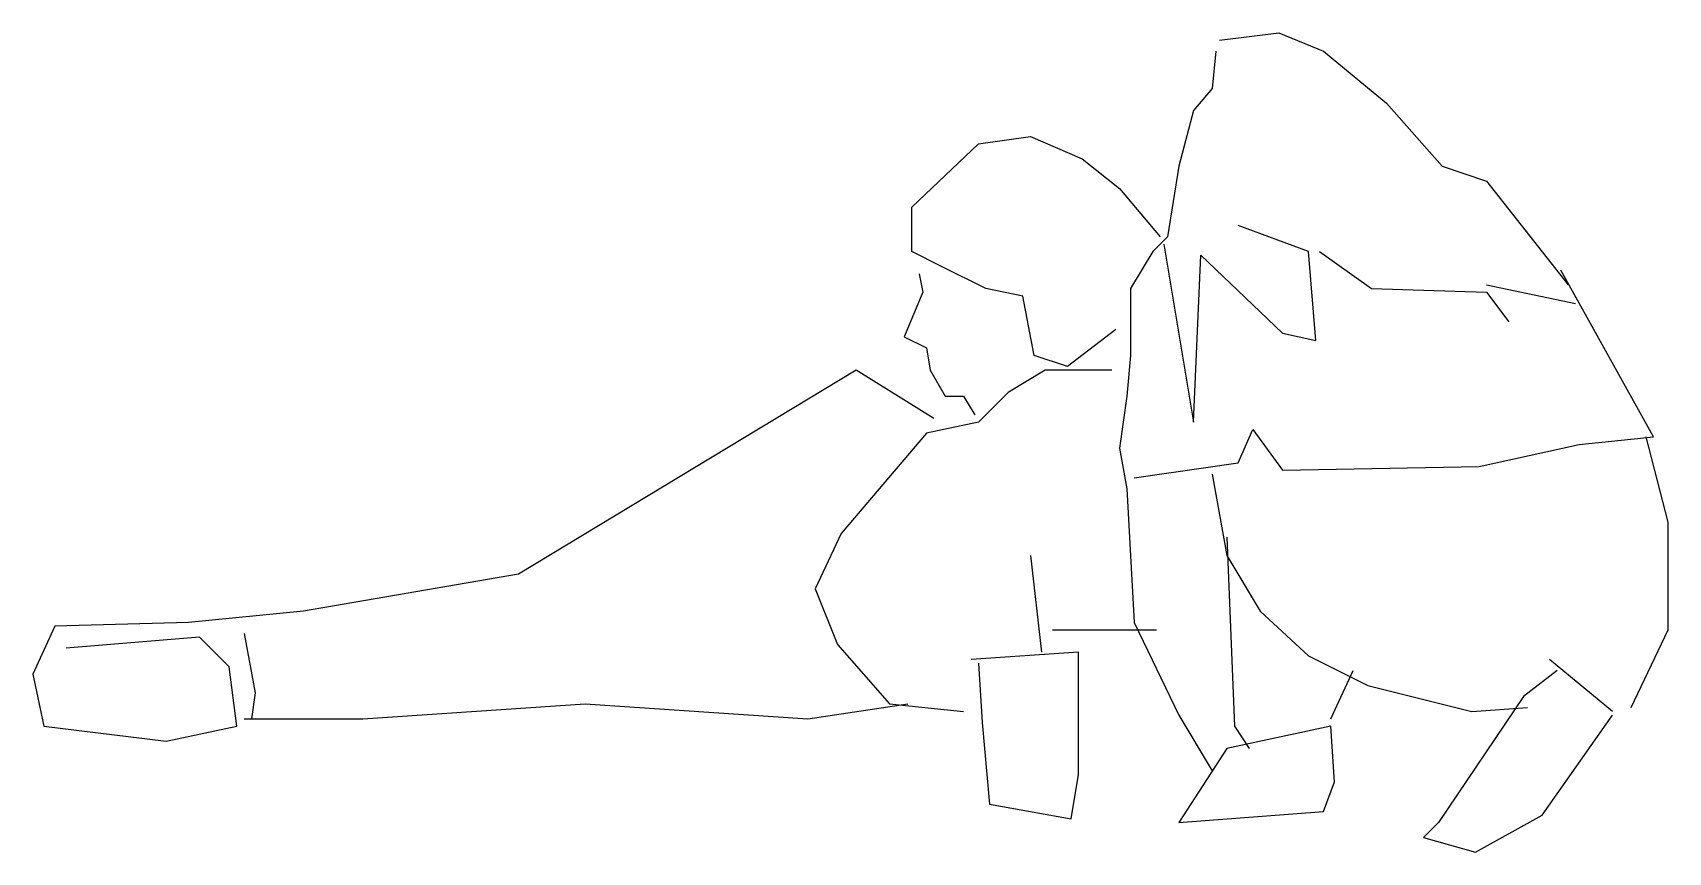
# Model space of a CAD drawing. Extents: x 48737 to 50060, y 18365 to 19028.
import ezdxf

# ---------------------------------------------------------------- set-up
doc = ezdxf.new("R2010")
doc.units = 0
doc.header["$LTSCALE"] = 1270
doc.header["$MEASUREMENT"] = 0
doc.layers.get('0').update_dxf_attribs({"linetype": 'CONTINUOUS'})

msp = doc.modelspace()

# ---------------------------------------------------------------- linework, layer by layer
at = {"linetype": 'CONTINUOUS'}
for p, q in [((49696.745, 19022.064), (49744.745, 19028.064)), ((49744.745, 19028.064), (49780.745, 19013.064)), ((49693.745, 19013.064), (49690.745, 18983.064)), ((49780.745, 19013.064), (49831.745, 18971.064)), ((49690.745, 18983.064), (49675.745, 18965.064)), ((49675.745, 18965.064), (49663.745, 18920.064)), ((49831.745, 18971.064), (49876.745, 18920.064)), ((49447.745, 18887.064), (49501.745, 18938.064)), ((49501.745, 18938.064), (49543.745, 18944.064)), ((49543.745, 18944.064), (49585.745, 18926.064)), ((49585.745, 18926.064), (49615.745, 18902.064)), ((49663.745, 18920.064), (49654.745, 18863.064)), ((49876.745, 18920.064), (49912.745, 18908.064)), ((49912.745, 18908.064), (49978.745, 18824.064)), ((49615.745, 18902.064), (49648.745, 18863.064)), ((49447.745, 18851.064), (49447.745, 18887.064)), ((49768.745, 18851.064), (49711.745, 18872.064)), ((49654.745, 18863.064), (49642.745, 18851.064)), ((49651.745, 18857.064), (49675.745, 18713.064)), ((49471.745, 18839.064), (49447.745, 18851.064)), ((49642.745, 18851.064), (49624.745, 18821.064)), ((49675.745, 18713.064), (49681.745, 18848.064)), ((49681.745, 18848.064), (49747.745, 18785.064)), ((49774.745, 18779.064), (49768.745, 18851.064)), ((49777.745, 18851.064), (49819.745, 18821.064)), ((49453.745, 18833.064), (49456.745, 18818.064)), ((49507.745, 18821.064), (49471.745, 18839.064)), ((50047.745, 18701.064), (49972.745, 18836.064)), ((49456.745, 18818.064), (49441.745, 18782.064)), ((49537.745, 18815.064), (49507.745, 18821.064)), ((49546.745, 18767.064), (49537.745, 18815.064)), ((49624.745, 18821.064), (49624.745, 18767.064)), ((49819.745, 18821.064), (49912.745, 18818.064)), ((49912.745, 18824.064), (49984.745, 18809.064)), ((49912.745, 18818.064), (49930.745, 18794.064)), ((49612.745, 18788.064), (49573.745, 18758.064)), ((49441.745, 18782.064), (49459.745, 18773.064)), ((49747.745, 18785.064), (49774.745, 18779.064)), ((49459.745, 18773.064), (49462.745, 18755.064)), ((49573.745, 18758.064), (49546.745, 18767.064)), ((49624.745, 18767.064), (49621.745, 18734.064)), ((49402.745, 18755.064), (49129.745, 18590.064)), ((49465.745, 18716.064), (49402.745, 18755.064)), ((49462.745, 18755.064), (49474.745, 18734.064)), ((49555.745, 18755.064), (49525.745, 18737.064)), ((49609.745, 18755.064), (49555.745, 18755.064)), ((49474.745, 18734.064), (49489.745, 18734.064)), ((49489.745, 18734.064), (49498.745, 18719.064)), ((49525.745, 18737.064), (49501.745, 18713.064)), ((49621.745, 18734.064), (49615.745, 18692.064)), ((49501.745, 18713.064), (49459.745, 18704.064)), ((49459.745, 18704.064), (49390.745, 18623.064)), ((49711.745, 18680.064), (49723.745, 18707.064)), ((49723.745, 18707.064), (49747.745, 18674.064)), ((49906.745, 18677.064), (49987.745, 18695.064)), ((49987.745, 18695.064), (50047.745, 18701.064)), ((50059.745, 18632.064), (50041.745, 18701.064)), ((49615.745, 18692.064), (49621.745, 18659.064)), ((49627.745, 18668.064), (49711.745, 18680.064)), ((49690.745, 18671.064), (49702.745, 18605.064)), ((49747.745, 18674.064), (49906.745, 18677.064)), ((49621.745, 18659.064), (49627.745, 18551.064)), ((50059.745, 18545.064), (50059.745, 18632.064)), ((49390.745, 18623.064), (49369.745, 18578.064)), ((49702.745, 18620.064), (49708.745, 18467.064)), ((49543.745, 18605.064), (49552.745, 18527.064)), ((49702.745, 18605.064), (49729.745, 18560.064)), ((49129.745, 18590.064), (48955.745, 18560.064)), ((49369.745, 18578.064), (49387.745, 18533.064)), ((48862.745, 18551.064), (48754.745, 18548.064)), ((48955.745, 18560.064), (48862.745, 18551.064)), ((49627.745, 18551.064), (49663.745, 18476.064)), ((49729.745, 18560.064), (49768.745, 18524.064)), ((48754.745, 18548.064), (48736.745, 18509.064)), ((48871.745, 18539.064), (48763.745, 18530.064)), ((48895.745, 18515.064), (48871.745, 18539.064)), ((48907.745, 18542.064), (48916.745, 18494.064)), ((49561.745, 18545.064), (49645.745, 18545.064)), ((50029.745, 18482.064), (50059.745, 18545.064)), ((49387.745, 18533.064), (49429.745, 18485.064)), ((49582.745, 18527.064), (49495.745, 18521.064)), ((49582.745, 18428.064), (49582.745, 18527.064)), ((49768.745, 18524.064), (49816.745, 18500.064)), ((48736.745, 18509.064), (48745.745, 18467.064)), ((48901.745, 18467.064), (48895.745, 18515.064)), ((49501.745, 18518.064), (49504.745, 18470.064)), ((49786.745, 18473.064), (49804.745, 18512.064)), ((49969.745, 18512.064), (49942.745, 18491.064)), ((50014.745, 18479.064), (49963.745, 18521.064)), ((49816.745, 18500.064), (49900.745, 18479.064)), ((48916.745, 18494.064), (48913.745, 18473.064)), ((49003.745, 18473.064), (49183.745, 18485.064)), ((49183.745, 18485.064), (49363.745, 18473.064)), ((49363.745, 18473.064), (49444.745, 18485.064)), ((49429.745, 18485.064), (49489.745, 18479.064)), ((49942.745, 18491.064), (49873.745, 18389.064)), ((48907.745, 18473.064), (49003.745, 18473.064)), ((49504.745, 18470.064), (49510.745, 18404.064)), ((49663.745, 18476.064), (49690.745, 18431.064)), ((49900.745, 18479.064), (49945.745, 18482.064)), ((49957.745, 18395.064), (50014.745, 18476.064)), ((48745.745, 18467.064), (48844.745, 18455.064)), ((48844.745, 18455.064), (48901.745, 18467.064)), ((49786.745, 18467.064), (49702.745, 18449.064)), ((49708.745, 18467.064), (49720.745, 18449.064)), ((49789.745, 18422.064), (49786.745, 18467.064)), ((49702.745, 18449.064), (49663.745, 18389.064)), ((49576.745, 18392.064), (49582.745, 18428.064)), ((49780.745, 18398.064), (49789.745, 18422.064)), ((49510.745, 18404.064), (49576.745, 18392.064)), ((49663.745, 18389.064), (49780.745, 18398.064)), ((49903.745, 18365.064), (49957.745, 18395.064)), ((49873.745, 18389.064), (49861.745, 18377.064)), ((49861.745, 18377.064), (49903.745, 18365.064))]:
    msp.add_line(p, q, dxfattribs=at)

doc.saveas('drawing.dxf')
